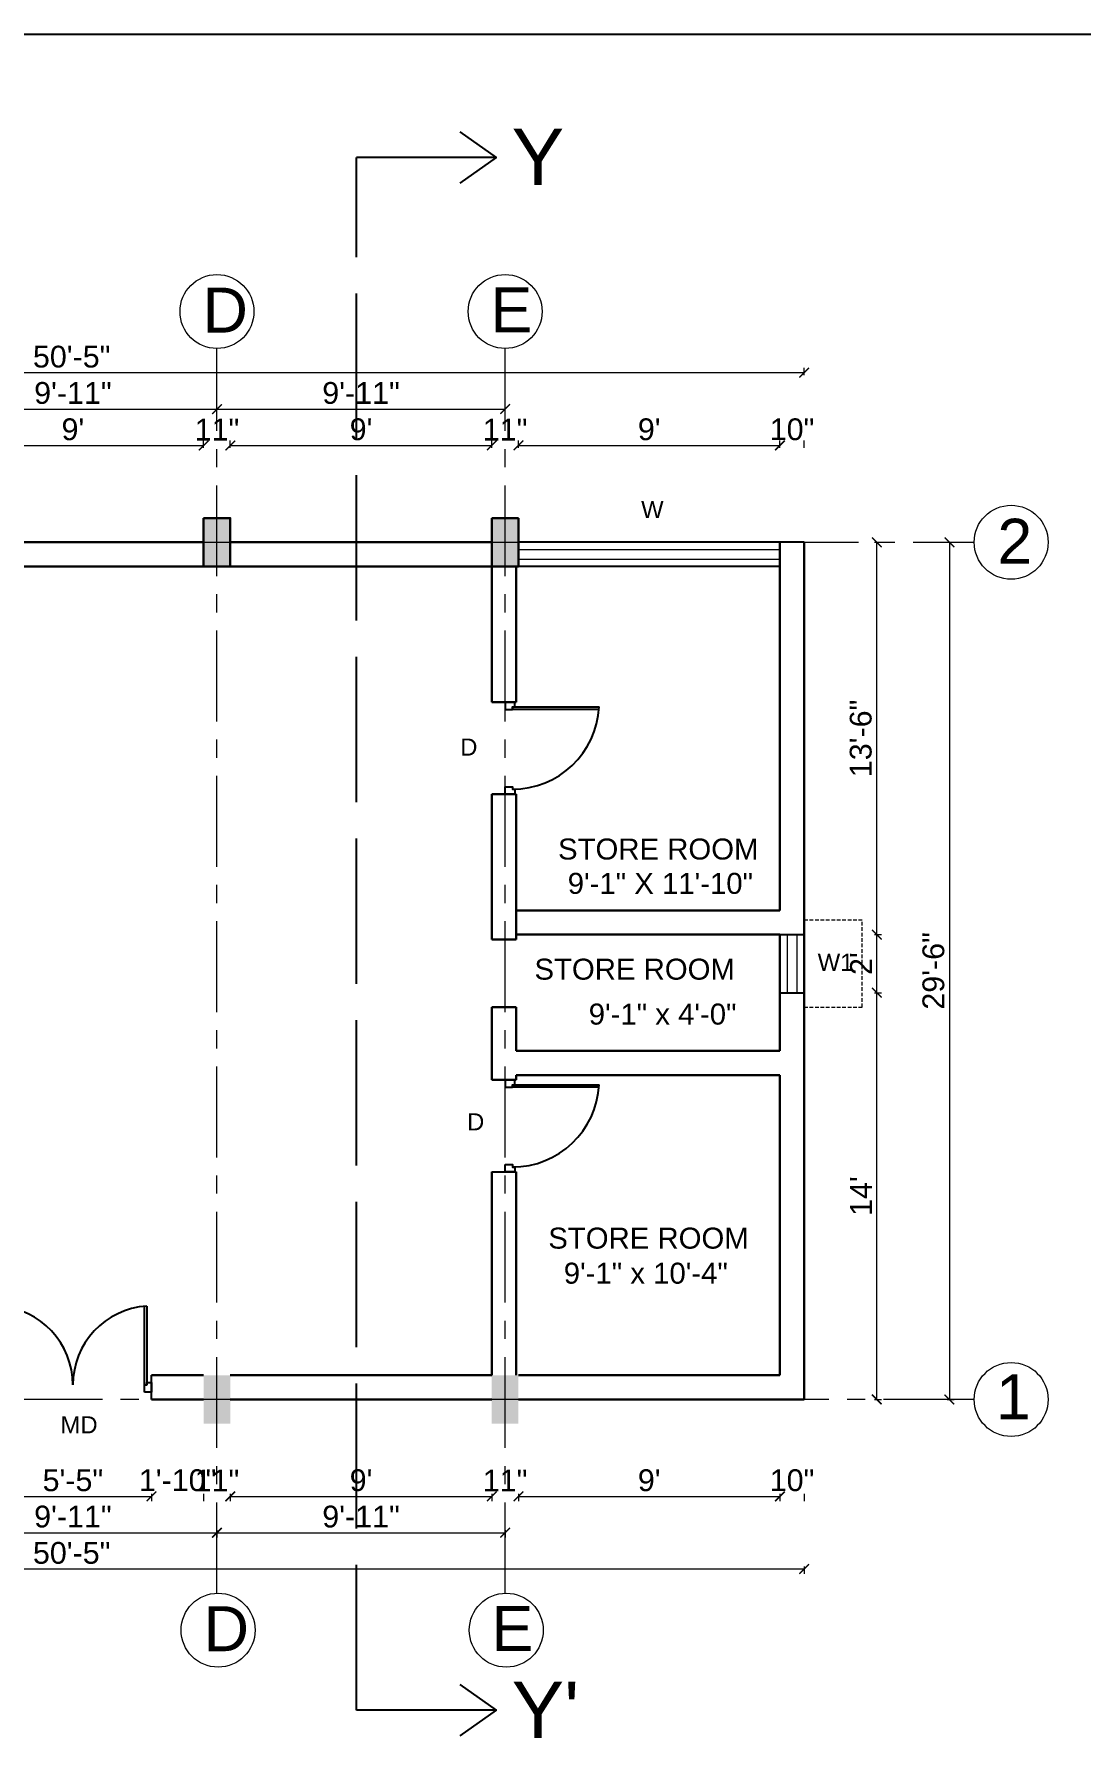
# Model space of a CAD drawing. Header units: inches. Extents: x -6800 to 96653, y -25814 to 17379.
# Drawn here: x 75036 to 75468, y 9767 to 10471 of the extents above; entities that cross this region are included whole.
import ezdxf

# ---------------------------------------------------------------- set-up
doc = ezdxf.new("R2010")
doc.units = ezdxf.units.IN
doc.header["$MEASUREMENT"] = 0
doc.header["$PDMODE"] = 34
for name, pattern in [('ACAD_ISO02W100', [15, 12, -3]), ('CENTER', [2, 1.25, -0.25, 0.25, -0.25]), ('CENTER2', [28.575, 19.05, -3.175, 3.175, -3.175]), ('DASHED2', [0.375, 0.25, -0.125])]:
    doc.linetypes.add(name, pattern=pattern)
doc.layers.add('0 @ 1', color=7, linetype='Continuous')
doc.layers.add('A-Windows', color=7, linetype='Continuous')
for name, color, linetype, lineweight in [('Cent line', 54, 'CENTER', 9), ('Column', 101, 'Continuous', 30), ('dimension', 50, 'Continuous', 20), ('Sec line', 7, 'ACAD_ISO02W100', 13), ('text', 31, 'Continuous', 13), ('Wall', 90, 'Continuous', 30), ('Window', 140, 'Continuous', 13)]:
    doc.layers.add(name, color=color, linetype=linetype, lineweight=lineweight)
doc.layers.add('Chajja', color=191, linetype='ACAD_ISO02W100', lineweight=13, transparency=0.75)
doc.styles.get("Standard").update_dxf_attribs({"font": 'arial.ttf'})
doc.dimstyles.get("Standard").update_dxf_attribs({"dimtxt": 7, "dimasz": 4, "dimexe": 2, "dimexo": 2, "dimgap": 2, "dimtad": 1, "dimdec": 0, "dimzin": 0, "dimdsep": 46, "dimlunit": 4, "dimtxsty": 'Standard', "dimblk": 'ARCHTICK', "dimcen": 0.25, "dimclrd": 256, "dimclre": 256, "dimclrt": 256, "dimadec": 0, "dimazin": 0, "dimtfac": 1, "dimtdec": 0, "dimtofl": 0, "dimtmove": 0, "dimatfit": 3, "dimfxl": 1, "dimfxlon": 1, "dimtolj": 1, "dimtzin": 0, "dimlwd": -1, "dimlwe": -1, "dimarcsym": 1})

# ---------------------------------------------------------------- blocks, each defined once
blk = doc.blocks.new('_ArchTick')
at = {"color": 0, "linetype": 'ByBlock', "const_width": 0.15}
blk.add_lwpolyline([(-0.5, -0.5), (0.5, 0.5)], dxfattribs=at)
blk = doc.blocks.new('*D1618')
at = {"layer": 'Defpoints', "color": 0, "transparency": 16777216}
for p in [(75106.04, 10300.76), (74998.04, 10270.76), (75106.04, 10270.76)]:
    blk.add_point(p, dxfattribs=at)
at = {"layer": 'dimension', "transparency": 16777216}
for p, q in [((74998.04, 10299.76), (74998.04, 10302.76)), ((75106.04, 10299.76), (75106.04, 10302.76)), ((74998.04, 10300.76), (75106.04, 10300.76))]:
    blk.add_line(p, q, dxfattribs=at)
at = {"layer": 'dimension', "transparency": 16777216, "xscale": 4, "yscale": 4, "zscale": 4, "rotation": 180}
blk.add_blockref('_ArchTick', (74998.04, 10300.76), dxfattribs=at)
at = {"layer": 'dimension', "transparency": 16777216, "xscale": 4, "yscale": 4, "zscale": 4}
blk.add_blockref('_ArchTick', (75106.04, 10300.76), dxfattribs=at)
at = {"layer": 'dimension', "transparency": 16777216, "insert": (75052.04, 10307.36), "char_height": 9, "attachment_point": 5}
blk.add_mtext("\\A1;9'", dxfattribs=at)
blk = doc.blocks.new('*D1617')
at = {"layer": 'Defpoints', "color": 0, "transparency": 16777216}
for p in [(75117.04, 10300.76), (75106.04, 10270.76), (75117.04, 10270.76)]:
    blk.add_point(p, dxfattribs=at)
at = {"layer": 'dimension', "transparency": 16777216}
for p, q in [((75106.04, 10299.76), (75106.04, 10302.76)), ((75117.04, 10299.76), (75117.04, 10302.76))]:
    blk.add_line(p, q, dxfattribs=at)
at = {"layer": 'dimension', "transparency": 16777216, "insert": (75111.54, 10307.28), "char_height": 9, "attachment_point": 5}
blk.add_mtext('\\A1;11"', dxfattribs=at)
blk = doc.blocks.new('*D1616')
at = {"layer": 'Defpoints', "color": 0, "transparency": 16777216}
for p in [(75225.04, 10300.76), (75117.04, 10270.76), (75225.04, 10270.76)]:
    blk.add_point(p, dxfattribs=at)
at = {"layer": 'dimension', "transparency": 16777216}
for p, q in [((75117.04, 10299.76), (75117.04, 10302.76)), ((75225.04, 10299.76), (75225.04, 10302.76)), ((75117.04, 10300.76), (75225.04, 10300.76))]:
    blk.add_line(p, q, dxfattribs=at)
at = {"layer": 'dimension', "transparency": 16777216, "xscale": 4, "yscale": 4, "zscale": 4, "rotation": 180}
blk.add_blockref('_ArchTick', (75117.04, 10300.76), dxfattribs=at)
at = {"layer": 'dimension', "transparency": 16777216, "xscale": 4, "yscale": 4, "zscale": 4}
blk.add_blockref('_ArchTick', (75225.04, 10300.76), dxfattribs=at)
at = {"layer": 'dimension', "transparency": 16777216, "insert": (75171.04, 10307.36), "char_height": 9, "attachment_point": 5}
blk.add_mtext("\\A1;9'", dxfattribs=at)
blk = doc.blocks.new('*D1615')
at = {"layer": 'Defpoints', "color": 0, "transparency": 16777216}
for p in [(75236.04, 10300.76), (75225.04, 10270.76), (75236.04, 10270.76)]:
    blk.add_point(p, dxfattribs=at)
at = {"layer": 'dimension', "transparency": 16777216}
for p, q in [((75225.04, 10299.76), (75225.04, 10302.76)), ((75236.04, 10299.76), (75236.04, 10302.76))]:
    blk.add_line(p, q, dxfattribs=at)
at = {"layer": 'dimension', "transparency": 16777216, "insert": (75230.54, 10307.28), "char_height": 9, "attachment_point": 5}
blk.add_mtext('\\A1;11"', dxfattribs=at)
blk = doc.blocks.new('*D1614')
at = {"layer": 'Defpoints', "color": 0, "transparency": 16777216}
for p in [(75344.04, 10300.76), (75236.04, 10270.76), (75344.04, 10260.76)]:
    blk.add_point(p, dxfattribs=at)
at = {"layer": 'dimension', "transparency": 16777216}
for p, q in [((75236.04, 10299.76), (75236.04, 10302.76)), ((75344.04, 10299.76), (75344.04, 10302.76)), ((75236.04, 10300.76), (75344.04, 10300.76))]:
    blk.add_line(p, q, dxfattribs=at)
at = {"layer": 'dimension', "transparency": 16777216, "xscale": 4, "yscale": 4, "zscale": 4, "rotation": 180}
blk.add_blockref('_ArchTick', (75236.04, 10300.76), dxfattribs=at)
at = {"layer": 'dimension', "transparency": 16777216, "xscale": 4, "yscale": 4, "zscale": 4}
blk.add_blockref('_ArchTick', (75344.04, 10300.76), dxfattribs=at)
at = {"layer": 'dimension', "transparency": 16777216, "insert": (75290.04, 10307.36), "char_height": 9, "attachment_point": 5}
blk.add_mtext("\\A1;9'", dxfattribs=at)
blk = doc.blocks.new('*D1613')
at = {"layer": 'Defpoints', "color": 0, "transparency": 16777216}
for p in [(75354.04, 10300.76), (75344.04, 10260.76), (75354.04, 10260.76)]:
    blk.add_point(p, dxfattribs=at)
at = {"layer": 'dimension', "transparency": 16777216}
for p, q in [((75344.04, 10299.76), (75344.04, 10302.76)), ((75354.04, 10299.76), (75354.04, 10302.76))]:
    blk.add_line(p, q, dxfattribs=at)
at = {"layer": 'dimension', "transparency": 16777216, "insert": (75349.04, 10307.36), "char_height": 9, "attachment_point": 5}
blk.add_mtext('\\A1;10"', dxfattribs=at)
blk = doc.blocks.new('*D1610')
at = {"layer": 'Defpoints', "color": 0, "transparency": 16777216}
for p in [(75111.54, 10315.76), (74992.54, 10270.76), (75111.54, 10270.76)]:
    blk.add_point(p, dxfattribs=at)
at = {"layer": 'dimension', "transparency": 16777216}
for p, q in [((74992.54, 10314.76), (74992.54, 10317.76)), ((74992.54, 10315.76), (75111.54, 10315.76)), ((75111.54, 10314.76), (75111.54, 10317.76))]:
    blk.add_line(p, q, dxfattribs=at)
at = {"layer": 'dimension', "transparency": 16777216, "xscale": 4, "yscale": 4, "zscale": 4, "rotation": 180}
blk.add_blockref('_ArchTick', (74992.54, 10315.76), dxfattribs=at)
at = {"layer": 'dimension', "transparency": 16777216, "xscale": 4, "yscale": 4, "zscale": 4}
blk.add_blockref('_ArchTick', (75111.54, 10315.76), dxfattribs=at)
at = {"layer": 'dimension', "transparency": 16777216, "insert": (75052.04, 10322.36), "char_height": 9, "attachment_point": 5}
blk.add_mtext('\\A1;9\'-11"', dxfattribs=at)
blk = doc.blocks.new('*D1609')
at = {"layer": 'Defpoints', "color": 0, "transparency": 16777216}
for p in [(75230.54, 10315.76), (75111.54, 10270.76), (75230.54, 10270.76)]:
    blk.add_point(p, dxfattribs=at)
at = {"layer": 'dimension', "transparency": 16777216}
for p, q in [((75111.54, 10314.76), (75111.54, 10317.76)), ((75111.54, 10315.76), (75230.54, 10315.76)), ((75230.54, 10314.76), (75230.54, 10317.76))]:
    blk.add_line(p, q, dxfattribs=at)
at = {"layer": 'dimension', "transparency": 16777216, "xscale": 4, "yscale": 4, "zscale": 4, "rotation": 180}
blk.add_blockref('_ArchTick', (75111.54, 10315.76), dxfattribs=at)
at = {"layer": 'dimension', "transparency": 16777216, "xscale": 4, "yscale": 4, "zscale": 4}
blk.add_blockref('_ArchTick', (75230.54, 10315.76), dxfattribs=at)
at = {"layer": 'dimension', "transparency": 16777216, "insert": (75171.04, 10322.36), "char_height": 9, "attachment_point": 5}
blk.add_mtext('\\A1;9\'-11"', dxfattribs=at)
blk = doc.blocks.new('*D1608')
at = {"layer": 'Defpoints', "color": 0, "transparency": 16777216}
for p in [(74749.04, 10330.76), (74749.04, 10270.76), (75354.04, 10260.76)]:
    blk.add_point(p, dxfattribs=at)
at = {"layer": 'dimension', "transparency": 16777216}
for p, q in [((74749.04, 10329.76), (74749.04, 10332.76)), ((75354.04, 10330.76), (74749.04, 10330.76)), ((75354.04, 10329.76), (75354.04, 10332.76))]:
    blk.add_line(p, q, dxfattribs=at)
at = {"layer": 'dimension', "transparency": 16777216, "xscale": 4, "yscale": 4, "zscale": 4, "rotation": 180}
blk.add_blockref('_ArchTick', (74749.04, 10330.76), dxfattribs=at)
at = {"layer": 'dimension', "transparency": 16777216, "xscale": 4, "yscale": 4, "zscale": 4}
blk.add_blockref('_ArchTick', (75354.04, 10330.76), dxfattribs=at)
at = {"layer": 'dimension', "transparency": 16777216, "insert": (75051.54, 10337.36), "char_height": 9, "attachment_point": 5}
blk.add_mtext('\\A1;50\'-5"', dxfattribs=at)
blk = doc.blocks.new('*D1596')
at = {"layer": 'Defpoints', "color": 0, "transparency": 16777216}
for p in [(75019.54, 9906.76), (75084.54, 9906.76), (75084.54, 9866.76)]:
    blk.add_point(p, dxfattribs=at)
at = {"layer": 'dimension', "transparency": 16777216}
for p, q in [((75019.54, 9867.76), (75019.54, 9864.76)), ((75019.54, 9866.76), (75084.54, 9866.76)), ((75084.54, 9867.76), (75084.54, 9864.76))]:
    blk.add_line(p, q, dxfattribs=at)
at = {"layer": 'dimension', "transparency": 16777216, "xscale": 4, "yscale": 4, "zscale": 4, "rotation": 180}
blk.add_blockref('_ArchTick', (75019.54, 9866.76), dxfattribs=at)
at = {"layer": 'dimension', "transparency": 16777216, "xscale": 4, "yscale": 4, "zscale": 4}
blk.add_blockref('_ArchTick', (75084.54, 9866.76), dxfattribs=at)
at = {"layer": 'dimension', "transparency": 16777216, "insert": (75052.04, 9873.34), "char_height": 9, "attachment_point": 5}
blk.add_mtext('\\A1;5\'-5"', dxfattribs=at)
blk = doc.blocks.new('*D1595')
at = {"layer": 'Defpoints', "color": 0, "transparency": 16777216}
for p in [(75084.54, 9906.76), (75106.04, 9896.76), (75106.04, 9866.76)]:
    blk.add_point(p, dxfattribs=at)
at = {"layer": 'dimension', "transparency": 16777216}
for p, q in [((75084.54, 9867.76), (75084.54, 9864.76)), ((75106.04, 9867.76), (75106.04, 9864.76))]:
    blk.add_line(p, q, dxfattribs=at)
at = {"layer": 'dimension', "transparency": 16777216, "insert": (75095.29, 9873.36), "char_height": 9, "attachment_point": 5}
blk.add_mtext('\\A1;1\'-10"', dxfattribs=at)
blk = doc.blocks.new('*D1594')
at = {"layer": 'Defpoints', "color": 0, "transparency": 16777216}
for p in [(75106.04, 9896.76), (75117.04, 9896.76), (75117.04, 9866.76)]:
    blk.add_point(p, dxfattribs=at)
at = {"layer": 'dimension', "transparency": 16777216}
for p, q in [((75106.04, 9867.76), (75106.04, 9864.76)), ((75117.04, 9867.76), (75117.04, 9864.76))]:
    blk.add_line(p, q, dxfattribs=at)
at = {"layer": 'dimension', "transparency": 16777216, "insert": (75111.54, 9873.28), "char_height": 9, "attachment_point": 5}
blk.add_mtext('\\A1;11"', dxfattribs=at)
blk = doc.blocks.new('*D1593')
at = {"layer": 'Defpoints', "color": 0, "transparency": 16777216}
for p in [(75117.04, 9896.76), (75225.04, 9896.76), (75225.04, 9866.76)]:
    blk.add_point(p, dxfattribs=at)
at = {"layer": 'dimension', "transparency": 16777216}
for p, q in [((75117.04, 9867.76), (75117.04, 9864.76)), ((75117.04, 9866.76), (75225.04, 9866.76)), ((75225.04, 9867.76), (75225.04, 9864.76))]:
    blk.add_line(p, q, dxfattribs=at)
at = {"layer": 'dimension', "transparency": 16777216, "xscale": 4, "yscale": 4, "zscale": 4, "rotation": 180}
blk.add_blockref('_ArchTick', (75117.04, 9866.76), dxfattribs=at)
at = {"layer": 'dimension', "transparency": 16777216, "xscale": 4, "yscale": 4, "zscale": 4}
blk.add_blockref('_ArchTick', (75225.04, 9866.76), dxfattribs=at)
at = {"layer": 'dimension', "transparency": 16777216, "insert": (75171.04, 9873.36), "char_height": 9, "attachment_point": 5}
blk.add_mtext("\\A1;9'", dxfattribs=at)
blk = doc.blocks.new('*D1592')
at = {"layer": 'Defpoints', "color": 0, "transparency": 16777216}
for p in [(75225.04, 9896.76), (75236.04, 9896.76), (75236.04, 9866.76)]:
    blk.add_point(p, dxfattribs=at)
at = {"layer": 'dimension', "transparency": 16777216}
for p, q in [((75225.04, 9867.76), (75225.04, 9864.76)), ((75236.04, 9867.76), (75236.04, 9864.76))]:
    blk.add_line(p, q, dxfattribs=at)
at = {"layer": 'dimension', "transparency": 16777216, "insert": (75230.54, 9873.28), "char_height": 9, "attachment_point": 5}
blk.add_mtext('\\A1;11"', dxfattribs=at)
blk = doc.blocks.new('*D1591')
at = {"layer": 'Defpoints', "color": 0, "transparency": 16777216}
for p in [(75344.04, 9906.76), (75236.04, 9896.76), (75344.04, 9866.76)]:
    blk.add_point(p, dxfattribs=at)
at = {"layer": 'dimension', "transparency": 16777216}
for p, q in [((75236.04, 9867.76), (75236.04, 9864.76)), ((75236.04, 9866.76), (75344.04, 9866.76)), ((75344.04, 9867.76), (75344.04, 9864.76))]:
    blk.add_line(p, q, dxfattribs=at)
at = {"layer": 'dimension', "transparency": 16777216, "xscale": 4, "yscale": 4, "zscale": 4, "rotation": 180}
blk.add_blockref('_ArchTick', (75236.04, 9866.76), dxfattribs=at)
at = {"layer": 'dimension', "transparency": 16777216, "xscale": 4, "yscale": 4, "zscale": 4}
blk.add_blockref('_ArchTick', (75344.04, 9866.76), dxfattribs=at)
at = {"layer": 'dimension', "transparency": 16777216, "insert": (75290.04, 9873.36), "char_height": 9, "attachment_point": 5}
blk.add_mtext("\\A1;9'", dxfattribs=at)
blk = doc.blocks.new('*D1590')
at = {"layer": 'Defpoints', "color": 0, "transparency": 16777216}
for p in [(75344.04, 9906.76), (75354.04, 9906.76), (75354.04, 9866.76)]:
    blk.add_point(p, dxfattribs=at)
at = {"layer": 'dimension', "transparency": 16777216}
for p, q in [((75344.04, 9867.76), (75344.04, 9864.76)), ((75354.04, 9867.76), (75354.04, 9864.76))]:
    blk.add_line(p, q, dxfattribs=at)
at = {"layer": 'dimension', "transparency": 16777216, "insert": (75349.04, 9873.36), "char_height": 9, "attachment_point": 5}
blk.add_mtext('\\A1;10"', dxfattribs=at)
blk = doc.blocks.new('*D1589')
at = {"layer": 'Defpoints', "color": 0, "transparency": 16777216}
for p in [(75354.04, 9906.76), (74749.04, 9896.76), (74749.04, 9836.76)]:
    blk.add_point(p, dxfattribs=at)
at = {"layer": 'dimension', "transparency": 16777216}
for p, q in [((74749.04, 9837.76), (74749.04, 9834.76)), ((75354.04, 9836.76), (74749.04, 9836.76)), ((75354.04, 9837.76), (75354.04, 9834.76))]:
    blk.add_line(p, q, dxfattribs=at)
at = {"layer": 'dimension', "transparency": 16777216, "xscale": 4, "yscale": 4, "zscale": 4, "rotation": 180}
blk.add_blockref('_ArchTick', (74749.04, 9836.76), dxfattribs=at)
at = {"layer": 'dimension', "transparency": 16777216, "xscale": 4, "yscale": 4, "zscale": 4}
blk.add_blockref('_ArchTick', (75354.04, 9836.76), dxfattribs=at)
at = {"layer": 'dimension', "transparency": 16777216, "insert": (75051.54, 9843.36), "char_height": 9, "attachment_point": 5}
blk.add_mtext('\\A1;50\'-5"', dxfattribs=at)
blk = doc.blocks.new('*D1588')
at = {"layer": 'Defpoints', "color": 0, "transparency": 16777216}
for p in [(75354.04, 10074.76), (75384.04, 10074.76), (75354.04, 9906.76)]:
    blk.add_point(p, dxfattribs=at)
at = {"layer": 'dimension', "transparency": 16777216}
for p, q in [((75383.04, 10074.76), (75386.04, 10074.76)), ((75384.04, 9906.76), (75384.04, 10074.76)), ((75383.04, 9906.76), (75386.04, 9906.76))]:
    blk.add_line(p, q, dxfattribs=at)
at = {"layer": 'dimension', "transparency": 16777216, "xscale": 4, "yscale": 4, "zscale": 4}
for p, rotation in [((75384.04, 10074.76), 90), ((75384.04, 9906.76), 270)]:
    blk.add_blockref('_ArchTick', p, dxfattribs=dict(at, rotation=rotation))
at = {"layer": 'dimension', "transparency": 16777216, "insert": (75377.52, 9990.76), "char_height": 9, "attachment_point": 5, "rotation": 90}
blk.add_mtext("\\A1;14'", dxfattribs=at)
blk = doc.blocks.new('*D1587')
at = {"layer": 'Defpoints', "color": 0, "transparency": 16777216}
for p in [(75354.04, 10098.76), (75384.04, 10098.76), (75354.04, 10074.76)]:
    blk.add_point(p, dxfattribs=at)
at = {"layer": 'dimension', "transparency": 16777216}
for p, q in [((75383.04, 10098.76), (75386.04, 10098.76)), ((75384.04, 10074.76), (75384.04, 10098.76)), ((75383.04, 10074.76), (75386.04, 10074.76))]:
    blk.add_line(p, q, dxfattribs=at)
at = {"layer": 'dimension', "transparency": 16777216, "xscale": 4, "yscale": 4, "zscale": 4}
for p, rotation in [((75384.04, 10098.76), 90), ((75384.04, 10074.76), 270)]:
    blk.add_blockref('_ArchTick', p, dxfattribs=dict(at, rotation=rotation))
at = {"layer": 'dimension', "transparency": 16777216, "insert": (75377.52, 10086.76), "char_height": 9, "attachment_point": 5, "rotation": 90}
blk.add_mtext("\\A1;2'", dxfattribs=at)
blk = doc.blocks.new('*D1586')
at = {"layer": 'Defpoints', "color": 0, "transparency": 16777216}
for p in [(75354.04, 10260.76), (75384.04, 10260.76), (75354.04, 10098.76)]:
    blk.add_point(p, dxfattribs=at)
at = {"layer": 'dimension', "transparency": 16777216}
for p, q in [((75383.04, 10260.76), (75386.04, 10260.76)), ((75384.04, 10098.76), (75384.04, 10260.76)), ((75383.04, 10098.76), (75386.04, 10098.76))]:
    blk.add_line(p, q, dxfattribs=at)
at = {"layer": 'dimension', "transparency": 16777216, "xscale": 4, "yscale": 4, "zscale": 4}
for p, rotation in [((75384.04, 10260.76), 90), ((75384.04, 10098.76), 270)]:
    blk.add_blockref('_ArchTick', p, dxfattribs=dict(at, rotation=rotation))
at = {"layer": 'dimension', "transparency": 16777216, "insert": (75377.44, 10179.76), "char_height": 9, "attachment_point": 5, "rotation": 90}
blk.add_mtext('\\A1;13\'-6"', dxfattribs=at)
blk = doc.blocks.new('*D1585')
at = {"layer": 'Defpoints', "color": 0, "transparency": 16777216}
for p in [(75354.04, 10260.76), (75354.04, 9906.76), (75414.04, 9906.76)]:
    blk.add_point(p, dxfattribs=at)
at = {"layer": 'dimension', "transparency": 16777216}
for p, q in [((75413.04, 10260.76), (75416.04, 10260.76)), ((75414.04, 10260.76), (75414.04, 9906.76)), ((75413.04, 9906.76), (75416.04, 9906.76))]:
    blk.add_line(p, q, dxfattribs=at)
at = {"layer": 'dimension', "transparency": 16777216, "xscale": 4, "yscale": 4, "zscale": 4}
for p, rotation in [((75414.04, 10260.76), 90), ((75414.04, 9906.76), 270)]:
    blk.add_blockref('_ArchTick', p, dxfattribs=dict(at, rotation=rotation))
at = {"layer": 'dimension', "transparency": 16777216, "insert": (75407.45, 10083.76), "char_height": 9, "attachment_point": 5, "rotation": 90}
blk.add_mtext('\\A1;29\'-6"', dxfattribs=at)
blk = doc.blocks.new('*D1582')
at = {"layer": 'Defpoints', "color": 0, "transparency": 16777216}
for p in [(74992.54, 9896.76), (75111.54, 9896.76), (75111.54, 9851.76)]:
    blk.add_point(p, dxfattribs=at)
at = {"layer": 'dimension', "transparency": 16777216}
for p, q in [((74992.54, 9852.76), (74992.54, 9849.76)), ((74992.54, 9851.76), (75111.54, 9851.76)), ((75111.54, 9852.76), (75111.54, 9849.76))]:
    blk.add_line(p, q, dxfattribs=at)
at = {"layer": 'dimension', "transparency": 16777216, "xscale": 4, "yscale": 4, "zscale": 4, "rotation": 180}
blk.add_blockref('_ArchTick', (74992.54, 9851.76), dxfattribs=at)
at = {"layer": 'dimension', "transparency": 16777216, "xscale": 4, "yscale": 4, "zscale": 4}
blk.add_blockref('_ArchTick', (75111.54, 9851.76), dxfattribs=at)
at = {"layer": 'dimension', "transparency": 16777216, "insert": (75052.04, 9858.36), "char_height": 9, "attachment_point": 5}
blk.add_mtext('\\A1;9\'-11"', dxfattribs=at)
blk = doc.blocks.new('*D1581')
at = {"layer": 'Defpoints', "color": 0, "transparency": 16777216}
for p in [(75111.54, 9896.76), (75230.54, 9896.76), (75230.54, 9851.76)]:
    blk.add_point(p, dxfattribs=at)
at = {"layer": 'dimension', "transparency": 16777216}
for p, q in [((75111.54, 9852.76), (75111.54, 9849.76)), ((75111.54, 9851.76), (75230.54, 9851.76)), ((75230.54, 9852.76), (75230.54, 9849.76))]:
    blk.add_line(p, q, dxfattribs=at)
at = {"layer": 'dimension', "transparency": 16777216, "xscale": 4, "yscale": 4, "zscale": 4, "rotation": 180}
blk.add_blockref('_ArchTick', (75111.54, 9851.76), dxfattribs=at)
at = {"layer": 'dimension', "transparency": 16777216, "xscale": 4, "yscale": 4, "zscale": 4}
blk.add_blockref('_ArchTick', (75230.54, 9851.76), dxfattribs=at)
at = {"layer": 'dimension', "transparency": 16777216, "insert": (75171.04, 9858.36), "char_height": 9, "attachment_point": 5}
blk.add_mtext('\\A1;9\'-11"', dxfattribs=at)

msp = doc.modelspace()

# ---------------------------------------------------------------- hatches: boundary and pattern name
at = {"layer": 'Column', "transparency": 33554526}
h = msp.add_hatch(color=256, dxfattribs=at)
h.dxf.hatch_style = 1
h.paths.add_polyline_path([(75236.04, 10260.76), (75236.04, 10270.76), (75225.04, 10270.76), (75225.04, 10250.76), (75236.04, 10250.76)])
h.paths.add_polyline_path([(75117.04, 10270.76), (75106.04, 10270.76), (75106.04, 10250.76), (75117.04, 10250.76)])
h.paths.add_polyline_path([(74998.04, 10270.76), (74987.04, 10270.76), (74987.04, 10250.76), (74998.04, 10250.76)])
h.paths.add_polyline_path([(74879.04, 10270.76), (74868.04, 10270.76), (74868.04, 10250.76), (74879.04, 10250.76)])
h.paths.add_polyline_path([(74760.04, 10270.76), (74749.04, 10270.76), (74749.04, 10250.76), (74760.04, 10250.76)])
h = msp.add_hatch(color=256, dxfattribs=at)
h.dxf.hatch_style = 1
h.paths.add_polyline_path([(74760.04, 9916.76), (74749.04, 9916.76), (74749.04, 9896.76), (74760.04, 9896.76)])
h.paths.add_polyline_path([(74868.04, 9896.76), (74879.04, 9896.76), (74879.04, 9916.76), (74868.04, 9916.76)])
h.paths.add_polyline_path([(74987.04, 9896.76), (74998.04, 9896.76), (74998.04, 9916.76), (74987.04, 9916.76)])
h.paths.add_polyline_path([(75106.04, 9896.76), (75117.04, 9896.76), (75117.04, 9916.76), (75106.04, 9916.76)])
h.paths.add_polyline_path([(75225.04, 9896.76), (75236.04, 9896.76), (75236.04, 9916.76), (75225.04, 9916.76)])

# ---------------------------------------------------------------- linework, layer by layer
at = {"transparency": 33554651}
msp.add_line((74443.82, 10470.62), (76027.82, 10470.62), dxfattribs=at)
at = {"layer": 'A-Windows', "lineweight": 25, "transparency": 33554651}
for p, q in [((75354.04, 10260.76), (75236.04, 10260.76)), ((75344.04, 10250.76), (75236.04, 10250.76)), ((75344.04, 10098.76), (75354.04, 10098.76)), ((75225.04, 10000.76), (75235.04, 10000.76)), ((75084.54, 9906.76), (75084.54, 9916.76))]:
    msp.add_line(p, q, dxfattribs=at)
at = {"layer": 'A-Windows', "color": 3, "lineweight": 25, "transparency": 33554651}
for p, q in [((75236.04, 10250.76), (75236.04, 10260.76)), ((75344.04, 10260.76), (75344.04, 10250.76))]:
    msp.add_line(p, q, dxfattribs=at)
at = {"layer": 'A-Windows', "color": 4, "lineweight": 25, "transparency": 33554651}
for p, q in [((75233.54, 10192.76), (75233.54, 10191.76)), ((75233.54, 10192.76), (75269.42, 10192.76)), ((75233.54, 10191.82), (75269.42, 10191.82)), ((75233.54, 10036.76), (75233.54, 10035.76)), ((75233.54, 10036.76), (75269.42, 10036.76)), ((75233.54, 10035.82), (75269.42, 10035.82)), ((75081.53, 9945.33), (75081.53, 9912.76)), ((75082.53, 9945.33), (75082.53, 9912.76)), ((75081.53, 9912.76), (75082.53, 9912.76)), ((75082.53, 9912.76), (75082.53, 9912.76))]:
    msp.add_line(p, q, dxfattribs=at)
at = {"layer": 'A-Windows', "linetype": 'CENTER2', "lineweight": 25, "transparency": 33554651}
msp.add_line((75344.04, 10074.76), (75354.04, 10074.76), dxfattribs=at)
at = {"layer": 'A-Windows', "lineweight": 25, "transparency": 33554651}
for points in [[(75230.54, 10191.76), (75233.54, 10191.76), (75233.54, 10192.76), (75234.54, 10192.76), (75234.54, 10194.76), (75230.54, 10194.76)], [(75230.54, 10159.76), (75233.54, 10159.76), (75233.54, 10158.76), (75234.54, 10158.76), (75234.54, 10156.76), (75230.54, 10156.76)], [(75230.54, 10035.76), (75233.54, 10035.76), (75233.54, 10036.76), (75234.54, 10036.76), (75234.54, 10038.76), (75230.54, 10038.76)], [(75230.54, 10003.76), (75233.54, 10003.76), (75233.54, 10002.76), (75234.54, 10002.76), (75234.54, 10000.76), (75230.54, 10000.76)], [(75081.54, 9909.76), (75081.54, 9912.76), (75082.54, 9912.76), (75082.54, 9913.76), (75084.54, 9913.76), (75084.54, 9909.76)]]:
    msp.add_lwpolyline(points, close=True, dxfattribs=at)
msp.add_lwpolyline([(75344.04, 10098.76), (75344.04, 10074.76), (75354.04, 10074.76)], dxfattribs=at)
at = {"layer": 'A-Windows', "color": 4, "lineweight": 25, "transparency": 33554651}
for centre, radius, start, end in [((75233.54, 10194.65), 35.88, 270, 356.98304), ((75233.54, 10038.65), 35.88, 270, 356.98304), ((75019.4, 9912.76), 32.63, 0, 86.2402), ((75084.67, 9912.76), 32.63, 93.7598, 180)]:
    msp.add_arc(centre, radius, start, end, dxfattribs=at)
at = {"layer": 'Cent line', "ltscale": 30, "transparency": 33554643}
for p, q in [((75111.54, 9826.76), (75111.54, 10340.76)), ((75230.54, 9826.76), (75230.54, 10340.76)), ((74679.04, 10260.76), (75424.25, 10260.76)), ((75424.25, 9906.76), (74679.04, 9906.76))]:
    msp.add_line(p, q, dxfattribs=at)
at = {"layer": 'Chajja', "color": 6, "linetype": 'DASHED2', "ltscale": 6, "transparency": 33554651}
for p, q in [((75378.04, 10104.76), (75354.04, 10104.76)), ((75378.04, 10068.76), (75378.04, 10104.76)), ((75354.04, 10068.76), (75378.04, 10068.76))]:
    msp.add_line(p, q, dxfattribs=at)
at = {"layer": 'dimension', "transparency": 33554651}
for centre in [(75111.54, 10356.04), (75230.54, 10356.04), (75439.52, 10260.76), (75439.52, 9906.76), (75112.01, 9811.5), (75231.01, 9811.5)]:
    msp.add_circle(centre, 15.27, dxfattribs=at)
at = {"layer": 'Sec line', "lineweight": 25, "ltscale": 5, "transparency": 33554687}
msp.add_line((75169.17, 9778.43), (75169.17, 10419.69), dxfattribs=at)
at = {"layer": 'Wall', "transparency": 33554651}
for p, q in [((75225.04, 10270.76), (75236.04, 10270.76)), ((75225.04, 10250.76), (75225.04, 10270.76)), ((75236.04, 10270.76), (75236.04, 10250.76)), ((75106.04, 10260.76), (74998.04, 10260.76)), ((75225.04, 10260.76), (75117.04, 10260.76)), ((75344.04, 10108.76), (75344.04, 10260.76)), ((75354.04, 9906.76), (75354.04, 10260.76)), ((75106.04, 10250.76), (74998.04, 10250.76)), ((75225.04, 10250.76), (75117.04, 10250.76)), ((75236.04, 10250.76), (75225.04, 10250.76)), ((75225.04, 10250.76), (75225.04, 10194.76)), ((75235.04, 10250.76), (75235.04, 10194.76)), ((75225.04, 10194.76), (75235.04, 10194.76)), ((75225.04, 10156.76), (75225.04, 10145.76)), ((75225.04, 10156.76), (75235.04, 10156.76)), ((75235.04, 10156.76), (75235.04, 10145.76)), ((75225.04, 10145.76), (75225.04, 10096.76)), ((75235.04, 10145.76), (75235.04, 10096.76)), ((75235.04, 10108.76), (75344.04, 10108.76)), ((75235.04, 10098.76), (75344.04, 10098.76)), ((75344.04, 10050.76), (75344.04, 10098.76)), ((75225.04, 10096.76), (75235.04, 10096.76)), ((75225.04, 10068.76), (75225.04, 10038.76)), ((75225.04, 10068.76), (75235.04, 10068.76)), ((75235.04, 10068.76), (75235.04, 10050.76)), ((75235.04, 10050.76), (75344.04, 10050.76)), ((75235.04, 10040.76), (75235.04, 10038.76)), ((75235.04, 10040.76), (75344.04, 10040.76)), ((75344.04, 9916.76), (75344.04, 10040.76)), ((75225.04, 10038.76), (75235.04, 10038.76)), ((75225.04, 10000.76), (75225.04, 9916.76)), ((75235.04, 10000.76), (75235.04, 9916.76)), ((75084.54, 9916.76), (75106.04, 9916.76)), ((75117.04, 9916.76), (75225.04, 9916.76)), ((75236.04, 9916.76), (75344.04, 9916.76)), ((75084.54, 9906.76), (75106.04, 9906.76)), ((75117.04, 9906.76), (75225.04, 9906.76)), ((75236.04, 9906.76), (75354.04, 9906.76)), ((75344.04, 9906.76), (75236.04, 9906.76))]:
    msp.add_line(p, q, dxfattribs=at)
msp.add_lwpolyline([(75106.04, 10270.76), (75117.04, 10270.76), (75117.04, 10250.76), (75106.04, 10250.76)], close=True, dxfattribs=at)
at = {"layer": 'Window', "color": 3, "transparency": 33554651}
for p, q in [((75236.04, 10260.76), (75344.04, 10260.76)), ((75236.04, 10257.76), (75344.04, 10257.76)), ((75236.04, 10253.76), (75344.04, 10253.76)), ((75344.04, 10250.76), (75236.04, 10250.76)), ((75347.04, 10098.76), (75347.04, 10074.76)), ((75351.04, 10098.76), (75351.04, 10074.76))]:
    msp.add_line(p, q, dxfattribs=at)
at = {"layer": 'Window', "transparency": 33554651}
msp.add_line((75236.04, 9916.76), (75344.04, 9916.76), dxfattribs=at)
at = {"layer": 'Window', "color": 3, "transparency": 33554651}
msp.add_lwpolyline([(75344.04, 10074.76), (75344.04, 10098.76), (75354.04, 10098.76), (75354.04, 10074.76)], close=True, dxfattribs=at)

# ---------------------------------------------------------------- texts
at = {"layer": 'text', "transparency": 33554687}
for s, height, p in [('STORE ROOM', 8.672, (75252.39, 10129.74)), ('9\'-1" X 11\'-10"', 8.6717, (75256.39, 10115.56)), ('STORE ROOM', 8.672, (75242.65, 10080.13)), ('9\'-1" x 4\'-0"', 8.6717, (75265.06, 10061.58)), ('STORE ROOM', 8.672, (75248.36, 9969.06)), ('9\'-1" x 10\'-4"', 8.6717, (75254.76, 9954.58))]:
    msp.add_text(s, height=height, dxfattribs=at).set_placement(p)
at = {"layer": 'text', "transparency": 33554651, "attachment_point": 1}
for s, width, gutter_width, insert, char_height in [('Y', 337.7784, 5.82, (75233.23, 10431.55), 23.29), ('D', 269.4231, 4.64, (75105.58, 10365.92), 18.58), ('E', 269.4231, 4.64, (75224.44, 10365.99), 18.58), ('2', 269.4231, 4.64, (75433.83, 10270.47), 18.58), ('1', 269.4231, 4.64, (75433.23, 9917.16), 18.58), ('D', 269.4231, 4.64, (75106.03, 9821.39), 18.58), ('E', 269.4231, 4.64, (75224.89, 9821.45), 18.58), ("Y'", 337.7784, 5.82, (75233.23, 9790.29), 23.288)]:
    msp.add_mtext_dynamic_manual_height_columns(s, width=width, gutter_width=gutter_width, heights=[0], dxfattribs=dict(at, insert=insert, char_height=char_height))
at = {"layer": 'text', "transparency": 33554687, "attachment_point": 1}
for s, insert, char_height in [('W', (75286.7, 10277.81), 7.05), ('D', (75212, 10179.71), 7.05), ('W1', (75359.62, 10090.82), 7.052), ('D', (75214.82, 10024.95), 7.05), ('MD', (75046.93, 9899.83), 7.052)]:
    msp.add_mtext_dynamic_manual_height_columns(s, width=1192.2441, gutter_width=35.26, heights=[0], dxfattribs=dict(at, insert=insert, char_height=char_height))

# ---------------------------------------------------------------- dimensions: what is measured, and where the dimension line sits
at = {"layer": 'dimension', "transparency": 33554651}
for base, p1, p2, picture, middle in [((74749.04, 10330.76), (75354.04, 10260.76), (74749.04, 10270.76), '*D1608', (75051.54, 10337.36)), ((75111.54, 10315.76), (74992.54, 10270.76), (75111.54, 10270.76), '*D1610', (75052.04, 10322.36)), ((75230.54, 10315.76), (75111.54, 10270.76), (75230.54, 10270.76), '*D1609', (75171.04, 10322.36)), ((75106.04, 10300.76), (74998.04, 10270.76), (75106.04, 10270.76), '*D1618', (75052.04, 10307.36)), ((75117.04, 10300.76), (75106.04, 10270.76), (75117.04, 10270.76), '*D1617', (75111.54, 10307.28)), ((75225.04, 10300.76), (75117.04, 10270.76), (75225.04, 10270.76), '*D1616', (75171.04, 10307.36)), ((75236.04, 10300.76), (75225.04, 10270.76), (75236.04, 10270.76), '*D1615', (75230.54, 10307.28)), ((75344.04, 10300.76), (75236.04, 10270.76), (75344.04, 10260.76), '*D1614', (75290.04, 10307.36)), ((75354.04, 10300.76), (75344.04, 10260.76), (75354.04, 10260.76), '*D1613', (75349.04, 10307.36)), ((74749.04, 9836.76), (75354.04, 9906.76), (74749.04, 9896.76), '*D1589', (75051.54, 9843.36)), ((75084.54, 9866.76), (75019.54, 9906.76), (75084.54, 9906.76), '*D1596', (75052.04, 9873.34)), ((75106.04075938, 9866.7632757), (75084.54075938, 9906.7632757), (75106.04075938, 9896.7632757), '*D1595', (75095.29075938, 9873.35843259)), ((75344.04, 9866.76), (75236.04, 9896.76), (75344.04, 9906.76), '*D1591', (75290.04, 9873.36)), ((75354.04, 9866.76), (75344.04, 9906.76), (75354.04, 9906.76), '*D1590', (75349.04, 9873.36)), ((75111.54, 9851.76), (74992.54, 9896.76), (75111.54, 9896.76), '*D1582', (75052.04, 9858.36)), ((75117.04, 9866.76), (75106.04, 9896.76), (75117.04, 9896.76), '*D1594', (75111.54, 9873.28)), ((75230.54, 9851.76), (75111.54, 9896.76), (75230.54, 9896.76), '*D1581', (75171.04, 9858.36)), ((75225.04, 9866.76), (75117.04, 9896.76), (75225.04, 9896.76), '*D1593', (75171.04, 9873.36)), ((75236.04, 9866.76), (75225.04, 9896.76), (75236.04, 9896.76), '*D1592', (75230.54, 9873.28))]:
    dim = msp.add_linear_dim(base=base, p1=p1, p2=p2, dimstyle='Standard', override={"dimscale": 1, "dimtxt": 9, "dimtix": 1, "dimtofl": 0, "dimtmove": 1, "dimatfit": 0}, dxfattribs=at)
    dim.commit()
    dim.dimension.update_dxf_attribs({"geometry": picture, "text_midpoint": middle})
for base, p1, p2, picture, middle in [((75384.04, 10260.76), (75354.04, 10098.76), (75354.04, 10260.76), '*D1586', (75377.44, 10179.76)), ((75414.04, 9906.76), (75354.04, 10260.76), (75354.04, 9906.76), '*D1585', (75407.45, 10083.76)), ((75384.04, 10098.76), (75354.04, 10074.76), (75354.04, 10098.76), '*D1587', (75377.52, 10086.76)), ((75384.04, 10074.76), (75354.04, 9906.76), (75354.04, 10074.76), '*D1588', (75377.52, 9990.76))]:
    dim = msp.add_linear_dim(base=base, p1=p1, p2=p2, angle=90, dimstyle='Standard', override={"dimscale": 1, "dimtxt": 9, "dimtix": 1, "dimtofl": 0, "dimtmove": 1, "dimatfit": 0}, dxfattribs=at)
    dim.commit()
    dim.dimension.update_dxf_attribs({"geometry": picture, "text_midpoint": middle})

# ---------------------------------------------------------------- leaders
at = {"layer": '0 @ 1', "lineweight": 25, "ltscale": 10, "transparency": 33554651}
for points in [[(75226.82, 10419.69), (75169.17, 10419.69)], [(75226.82, 9778.43), (75169.17, 9778.43)]]:
    msp.add_leader(points, dimstyle='Standard', override={"dimscale": 1, "dimasz": 15, "dimgap": 2, "dimtad": 0, "dimldrblk": 'Open90'}, dxfattribs=at)

doc.saveas('drawing.dxf')
